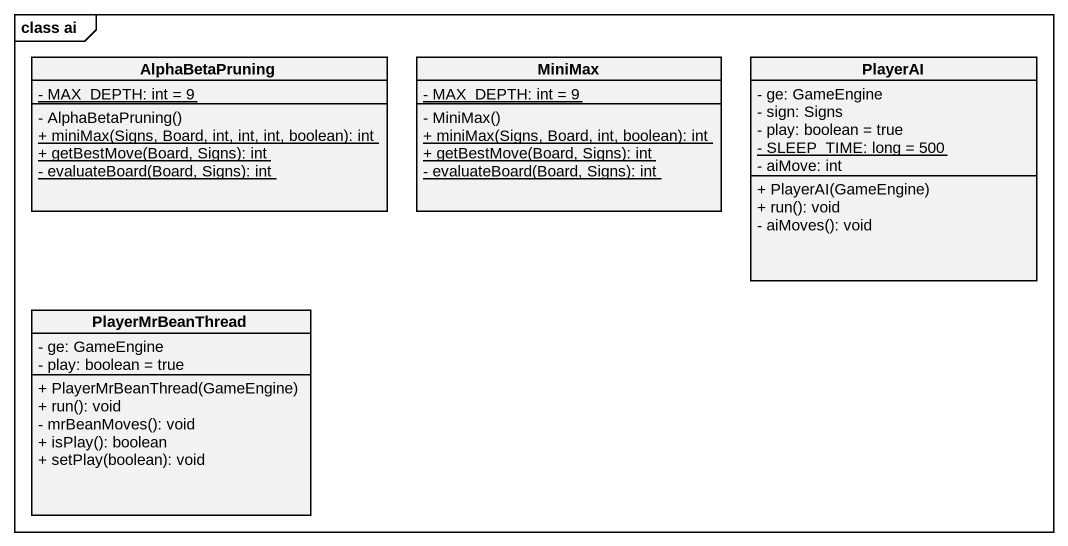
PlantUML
@startuml
mainframe class ai
hide circle
hide empty members
skinparam classAttributeIconSize 0
class AlphaBetaPruning {
  {static} - MAX_DEPTH: int = 9
  - AlphaBetaPruning()
  {static} + miniMax(Signs, Board, int, int, int, boolean): int
  {static} + getBestMove(Board, Signs): int
  {static} - evaluateBoard(Board, Signs): int
}
class MiniMax {
  {static} - MAX_DEPTH: int = 9
  - MiniMax()
  {static} + miniMax(Signs, Board, int, boolean): int
  {static} + getBestMove(Board, Signs): int
  {static} - evaluateBoard(Board, Signs): int
}
class PlayerAI {
  - ge: GameEngine
  - sign: Signs
  - play: boolean = true
  {static} - SLEEP_TIME: long = 500
  - aiMove: int
  + PlayerAI(GameEngine)
  + run(): void
  - aiMoves(): void
}
class PlayerMrBeanThread {
  - ge: GameEngine
  - play: boolean = true
  + PlayerMrBeanThread(GameEngine)
  + run(): void
  - mrBeanMoves(): void
  + isPlay(): boolean
  + setPlay(boolean): void
}
@enduml
